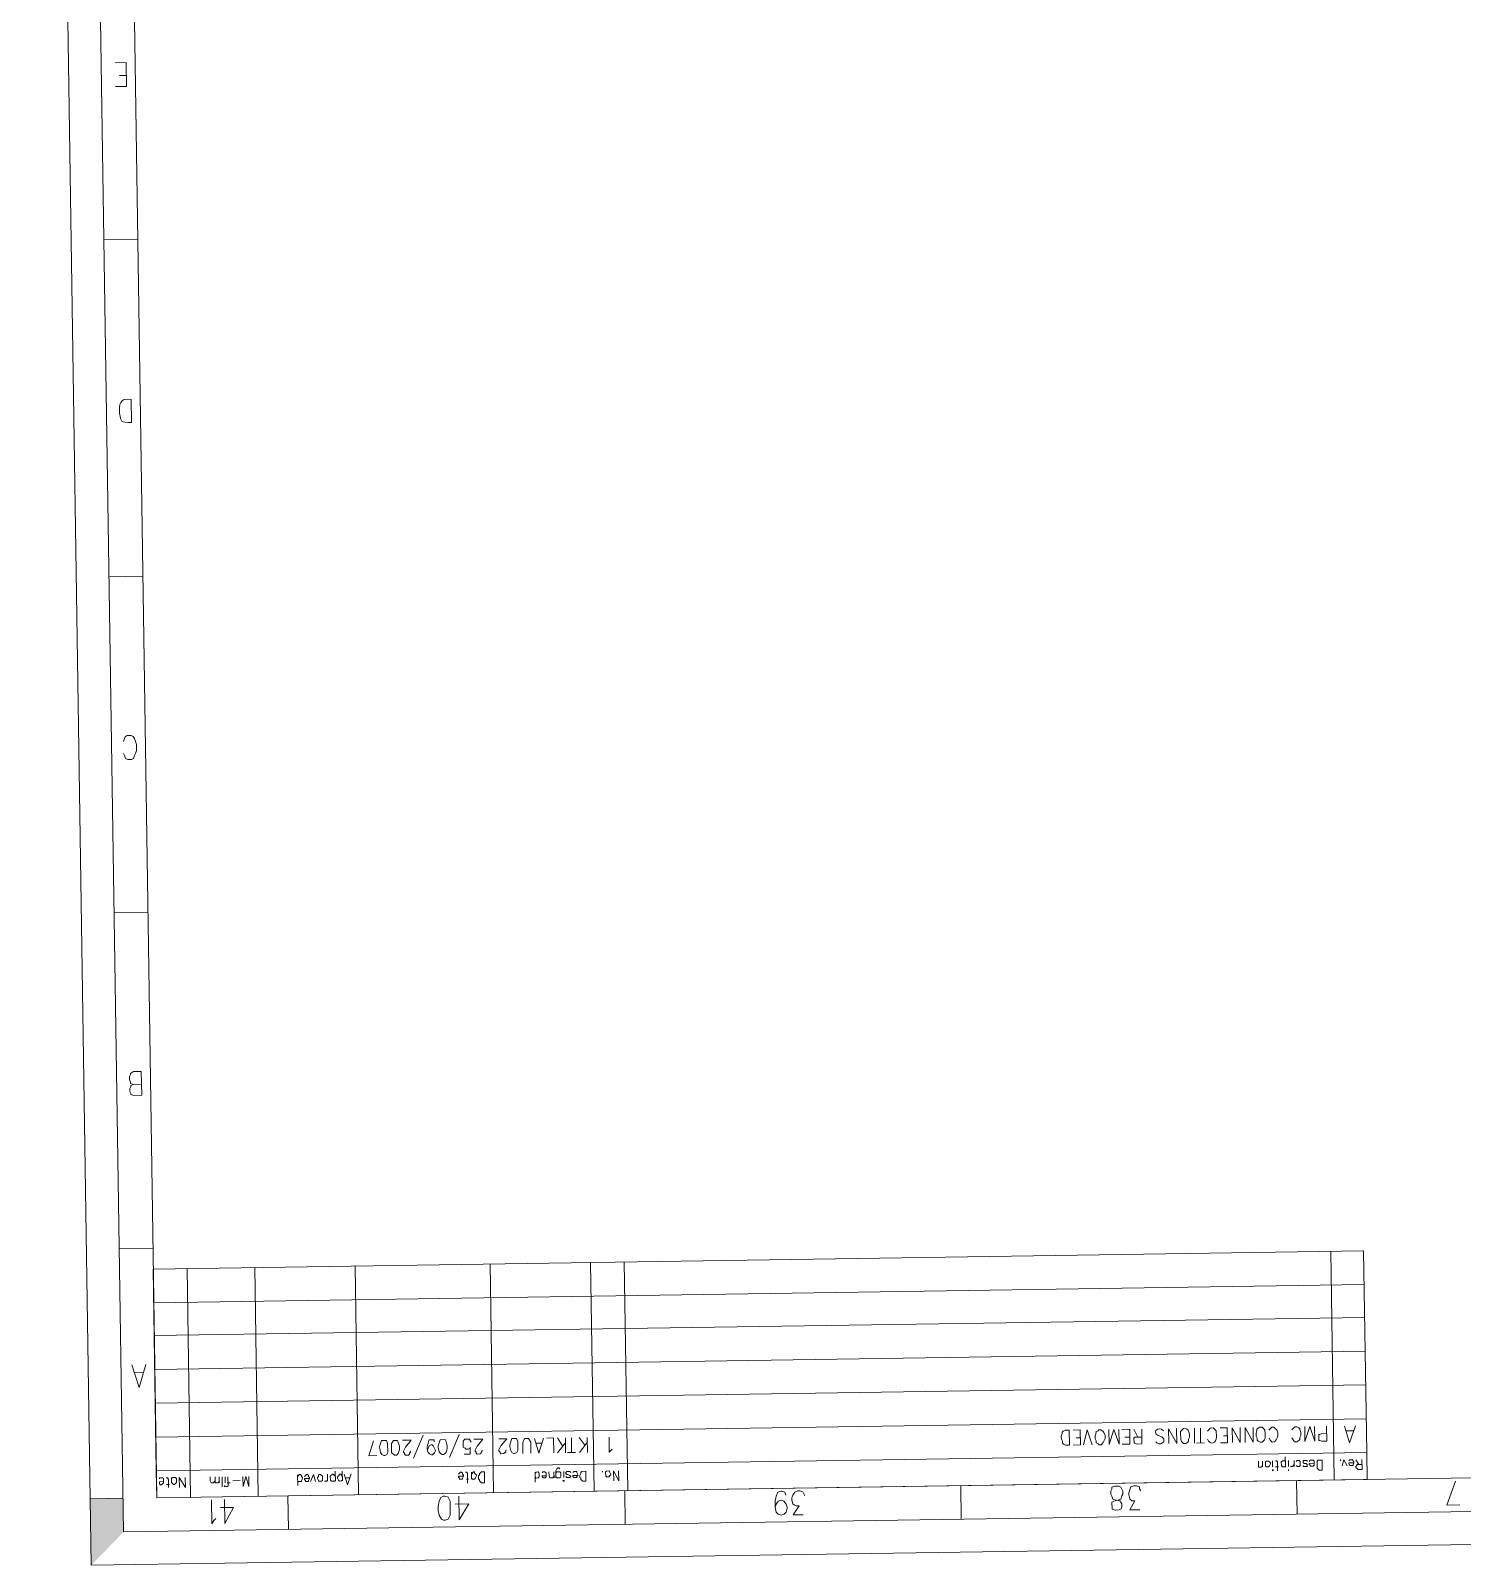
# Model space of a CAD drawing. Header units: millimetres. Extents: x -48 to 5523, y -114 to 5147.
# Drawn here: x -47.649 to -46.449, y -114.431 to -113.145 of the extents above; entities that cross this region are included whole.
import ezdxf

# ---------------------------------------------------------------- set-up
doc = ezdxf.new("R2010")
doc.units = ezdxf.units.MM
doc.layers.add('PDF_Geometry', color=7, linetype='Continuous')
doc.layers.add('PDF_Solid Fills', color=7, linetype='Continuous')

msp = doc.modelspace()

# ---------------------------------------------------------------- linework, layer by layer
at = {"layer": 'PDF_Geometry', "lineweight": 13}
for points in [[(-47.5984, -114.4313), (-47.6491, -111.0825), (-36.2071, -110.9093), (-36.1564, -114.258)], [(-47.5713, -114.4034), (-47.6212, -111.1096), (-36.2909, -110.938), (-36.241, -114.2318)], [(-47.5434, -114.3747), (-47.5925, -111.1375), (-36.3188, -110.9668), (-36.2697, -114.2039)], [(-47.5438, -114.3522), (-47.5463, -114.183), (-46.5315, -114.1676), (-46.5289, -114.3368)], [(-47.3523, -114.3393), (-47.3506, -114.3384), (-47.3498, -114.3367), (-47.3499, -114.3292), (-47.3508, -114.3267), (-47.355, -114.3268), (-47.3566, -114.3318), (-47.3565, -114.3335), (-47.3557, -114.3368), (-47.3548, -114.3385), (-47.3531, -114.3393)], [(-47.2431, -114.3376), (-47.2415, -114.3367), (-47.2407, -114.3351), (-47.2408, -114.3276), (-47.2417, -114.3251), (-47.2458, -114.3251), (-47.2474, -114.3302), (-47.2474, -114.3318), (-47.2465, -114.3352), (-47.2456, -114.3368), (-47.244, -114.3376)], [(-46.7784, -114.3181), (-46.7782, -114.3306), (-46.7815, -114.3306), (-46.7832, -114.3298), (-46.784, -114.329), (-46.7841, -114.3273), (-46.7849, -114.3257), (-46.785, -114.3232), (-46.7842, -114.3207), (-46.7842, -114.3198), (-46.7834, -114.319), (-46.7817, -114.3181)], [(-46.7515, -114.3302), (-46.7499, -114.3285), (-46.7483, -114.3251), (-46.7483, -114.3226), (-46.7492, -114.3201), (-46.75, -114.3193), (-46.7517, -114.3177), (-46.7534, -114.3177), (-46.7542, -114.3185), (-46.7559, -114.3194), (-46.7558, -114.3202), (-46.7566, -114.3227), (-46.7566, -114.3252), (-46.7557, -114.3269), (-46.7557, -114.3286), (-46.754, -114.3294), (-46.7532, -114.3302)], [(-46.5289, -114.3368), (-46.5286, -114.3593), (-47.5434, -114.3747), (-47.5438, -114.3522)], [(-47.2687, -114.353), (-47.2686, -114.3622), (-47.2711, -114.3622), (-47.2719, -114.3614), (-47.2728, -114.3606), (-47.2728, -114.3597), (-47.2736, -114.3589), (-47.2737, -114.3564), (-47.2729, -114.3556), (-47.2729, -114.3547), (-47.2712, -114.353)], [(-47.1837, -114.3525), (-47.1836, -114.3609), (-47.1861, -114.3609), (-47.1869, -114.3601), (-47.1878, -114.3593), (-47.1878, -114.3584), (-47.1887, -114.3576), (-47.1887, -114.356), (-47.1879, -114.3543), (-47.1879, -114.3534), (-47.1871, -114.3526)], [(-47.1645, -114.3573), (-47.1637, -114.3572), (-47.1637, -114.3564), (-47.1628, -114.3556), (-47.1629, -114.3547), (-47.1637, -114.3531), (-47.1637, -114.3522), (-47.1662, -114.3523), (-47.1671, -114.3531), (-47.167, -114.3565), (-47.1662, -114.3573)], [(-46.6112, -114.3489), (-46.6104, -114.348), (-46.6096, -114.3463), (-46.6096, -114.3455), (-46.6105, -114.3447), (-46.6113, -114.3439), (-46.613, -114.3439), (-46.6138, -114.3447), (-46.6137, -114.3481), (-46.6129, -114.3489)], [(-46.607, -114.3513), (-46.6078, -114.3513), (-46.6078, -114.3522)], [(-46.5663, -114.3432), (-46.5662, -114.3515), (-46.5687, -114.3516), (-46.5704, -114.3499), (-46.5705, -114.3441), (-46.5696, -114.3432)], [(-47.5286, -114.3636), (-47.527, -114.3619), (-47.527, -114.3586), (-47.5279, -114.3578), (-47.5304, -114.3578), (-47.5312, -114.3586), (-47.5311, -114.362), (-47.5294, -114.3636)], [(-47.4861, -114.3646), (-47.4869, -114.3646), (-47.4861, -114.3655)], [(-47.4061, -114.3609), (-47.4053, -114.3609), (-47.4045, -114.3601), (-47.4045, -114.3567), (-47.4062, -114.3551), (-47.4071, -114.3551), (-47.4079, -114.3559), (-47.4079, -114.3568), (-47.4087, -114.3576), (-47.4087, -114.3585), (-47.4078, -114.3601), (-47.4078, -114.3609)], [(-47.2019, -114.3603), (-47.2028, -114.3603), (-47.2019, -114.3612)], [(-46.7365, -114.3849), (-46.7349, -114.3841), (-46.7341, -114.3824), (-46.7341, -114.3799), (-46.735, -114.3783), (-46.7358, -114.3774), (-46.7391, -114.3766), (-46.7417, -114.3759), (-46.7425, -114.3734), (-46.7434, -114.3717), (-46.7434, -114.3692), (-46.7426, -114.3675), (-46.7426, -114.3659), (-46.7402, -114.365), (-46.7368, -114.3649), (-46.7351, -114.3658), (-46.7334, -114.3691), (-46.7334, -114.3716), (-46.7342, -114.3732), (-46.735, -114.3758), (-46.7375, -114.3766), (-46.7408, -114.3775), (-46.7425, -114.3784), (-46.7424, -114.3842), (-46.7399, -114.385)], [(-47.3015, -114.3935), (-47.299, -114.3926), (-47.2974, -114.3893), (-47.2975, -114.3776), (-47.2992, -114.3743), (-47.3018, -114.3735), (-47.3034, -114.3735), (-47.3051, -114.3744), (-47.3067, -114.3777), (-47.3075, -114.3819), (-47.3074, -114.3853), (-47.3065, -114.3894), (-47.3048, -114.3927), (-47.3031, -114.3935)]]:
    msp.add_lwpolyline(points, close=True, dxfattribs=at)
for points in [[(-47.5783, -113.1717), (-47.5692, -113.1716), (-47.5689, -113.1916), (-47.578, -113.1917)], [(-47.569, -113.1824), (-47.5748, -113.1825)], [(-47.5877, -113.3202), (-47.5594, -113.3198)], [(-47.5649, -113.454), (-47.5646, -113.4732)], [(-47.5835, -113.6027), (-47.5551, -113.6022)], [(-47.5712, -113.7508), (-47.5704, -113.7525), (-47.5695, -113.755), (-47.5678, -113.7558), (-47.5645, -113.7557), (-47.5628, -113.7549), (-47.562, -113.7524), (-47.5612, -113.7507), (-47.5604, -113.7482), (-47.5605, -113.7432), (-47.5622, -113.7382), (-47.5631, -113.7366), (-47.5648, -113.7357), (-47.5681, -113.7358), (-47.5698, -113.7367), (-47.5706, -113.7383), (-47.5714, -113.7408)], [(-47.5792, -113.8843), (-47.5509, -113.8839)], [(-47.5629, -114.0282), (-47.5654, -114.0275), (-47.5654, -114.0266), (-47.5662, -114.0241), (-47.5663, -114.0216), (-47.5655, -114.02), (-47.5655, -114.0191), (-47.563, -114.0174), (-47.5564, -114.0173), (-47.556, -114.0373), (-47.5627, -114.0374), (-47.5652, -114.0366), (-47.5652, -114.0358), (-47.5661, -114.0341), (-47.5661, -114.0316), (-47.5653, -114.03), (-47.5653, -114.0291), (-47.5629, -114.0282), (-47.5562, -114.0281)], [(-47.5749, -114.1659), (-47.5466, -114.1655)], [(-46.5561, -114.3597), (-46.559, -114.1681)], [(-47.5151, -114.3742), (-47.518, -114.1826)], [(-47.4584, -114.3734), (-47.4613, -114.1817)], [(-47.3743, -114.3721), (-47.3772, -114.1805)], [(-47.261, -114.3704), (-47.2639, -114.1787)], [(-47.1768, -114.3691), (-47.1797, -114.1775)], [(-47.1485, -114.3687), (-47.1514, -114.177)], [(-46.531, -114.196), (-47.5459, -114.2113)], [(-46.5306, -114.2235), (-47.5455, -114.2388)], [(-47.5526, -114.2631), (-47.5582, -114.2824), (-47.5643, -114.2633)], [(-46.5302, -114.2518), (-47.5451, -114.2672)], [(-47.5542, -114.2698), (-47.5617, -114.2699)], [(-46.5298, -114.2801), (-47.5446, -114.2955)], [(-46.5293, -114.3085), (-47.5442, -114.3238)], [(-46.5384, -114.3144), (-46.5432, -114.3287), (-46.5476, -114.3146)], [(-47.359, -114.3394), (-47.3656, -114.3395), (-47.3616, -114.3269)], [(-47.3416, -114.3266), (-47.345, -114.3266), (-47.3466, -114.3292), (-47.3465, -114.3367), (-47.344, -114.3391), (-47.3423, -114.3391)], [(-47.3307, -114.3356), (-47.3307, -114.3364), (-47.3315, -114.3373), (-47.3315, -114.3381), (-47.3323, -114.339), (-47.3348, -114.339), (-47.3356, -114.3382), (-47.3356, -114.3373), (-47.3365, -114.3365), (-47.3365, -114.3357), (-47.3349, -114.3323), (-47.33, -114.3264), (-47.3375, -114.3265)], [(-47.3281, -114.3414), (-47.32, -114.3221)], [(-47.315, -114.3262), (-47.3108, -114.3261), (-47.3108, -114.3278)], [(-47.3016, -114.326), (-47.3058, -114.3261), (-47.3074, -114.3311), (-47.3074, -114.3327), (-47.3065, -114.3361), (-47.3056, -114.3377), (-47.304, -114.3385), (-47.3031, -114.3385)], [(-47.2981, -114.3409), (-47.29, -114.3216)], [(-47.2856, -114.3383), (-47.2806, -114.3382), (-47.2807, -114.3323), (-47.2807, -114.3332), (-47.2824, -114.334), (-47.284, -114.3341), (-47.2849, -114.3332), (-47.2865, -114.3324), (-47.2866, -114.3274), (-47.285, -114.3257), (-47.2808, -114.3257), (-47.2808, -114.3265), (-47.2799, -114.3282)], [(-47.2707, -114.3347), (-47.2707, -114.3355), (-47.2715, -114.3364), (-47.2715, -114.3372), (-47.2723, -114.338), (-47.2748, -114.3381), (-47.2756, -114.3373), (-47.2757, -114.3364), (-47.2765, -114.3356), (-47.2765, -114.3348), (-47.2749, -114.3314), (-47.27, -114.3255), (-47.2775, -114.3256)], [(-47.2507, -114.3344), (-47.2507, -114.3361), (-47.2523, -114.3377), (-47.2548, -114.3378), (-47.2556, -114.337), (-47.2557, -114.3361), (-47.2565, -114.3353), (-47.2565, -114.3345), (-47.2549, -114.3311), (-47.25, -114.3252), (-47.2567, -114.3253)], [(-47.2298, -114.3374), (-47.2299, -114.3282), (-47.2317, -114.3249), (-47.235, -114.325), (-47.2366, -114.3283), (-47.2365, -114.3375)], [(-47.2192, -114.3247), (-47.2231, -114.3373), (-47.2267, -114.3249)], [(-47.2106, -114.3371), (-47.2108, -114.3246), (-47.2167, -114.3247)], [(-47.2032, -114.3312), (-47.2075, -114.3246)], [(-47.2008, -114.3245), (-47.2006, -114.337)], [(-47.1956, -114.3369), (-47.1958, -114.3244)], [(-47.1841, -114.3309), (-47.1892, -114.3243)], [(-47.1825, -114.3242), (-47.1823, -114.3367)], [(-47.1615, -114.3339), (-47.164, -114.3364), (-47.1642, -114.3239)], [(-46.775, -114.318), (-46.7692, -114.3179), (-46.769, -114.3304), (-46.7749, -114.3305)], [(-46.7691, -114.3246), (-46.7724, -114.3246)], [(-46.759, -114.3303), (-46.7634, -114.3178), (-46.7665, -114.3304)], [(-46.7367, -114.3174), (-46.7365, -114.3299), (-46.7409, -114.3175), (-46.7449, -114.3301), (-46.745, -114.3176)], [(-46.7342, -114.3174), (-46.7275, -114.3173), (-46.7274, -114.3298), (-46.734, -114.3299)], [(-46.7274, -114.324), (-46.7316, -114.324)], [(-46.7208, -114.3239), (-46.7242, -114.3172)], [(-46.7175, -114.3171), (-46.7174, -114.3296), (-46.7215, -114.3297), (-46.7232, -114.3289), (-46.724, -114.3289), (-46.7241, -114.3247), (-46.7233, -114.3239), (-46.7174, -114.3238)], [(-46.7057, -114.3278), (-46.7049, -114.3286), (-46.7032, -114.3294), (-46.7015, -114.3294), (-46.6999, -114.3285), (-46.6991, -114.3277), (-46.6991, -114.3252), (-46.7008, -114.3236)], [(-46.6884, -114.3167), (-46.6882, -114.3292), (-46.695, -114.3168), (-46.6949, -114.3293)], [(-46.6826, -114.3166), (-46.685, -114.3192), (-46.6849, -114.3258), (-46.6841, -114.3275), (-46.6824, -114.3291), (-46.6807, -114.3291), (-46.679, -114.3282), (-46.6782, -114.3274), (-46.6782, -114.3257), (-46.6774, -114.324), (-46.6775, -114.3215)], [(-46.6734, -114.3165), (-46.6732, -114.329)], [(-46.6682, -114.3289), (-46.6684, -114.3164)], [(-46.6549, -114.3237), (-46.655, -114.3187), (-46.6559, -114.3179), (-46.6576, -114.3162), (-46.6601, -114.3163), (-46.6617, -114.318), (-46.6625, -114.3188)], [(-46.6517, -114.3161), (-46.6459, -114.3161), (-46.6457, -114.3286), (-46.6515, -114.3286)], [(-46.6458, -114.3227), (-46.6491, -114.3228)], [(-46.6351, -114.3159), (-46.6349, -114.3284), (-46.6417, -114.316), (-46.6415, -114.3285)], [(-46.6242, -114.3157), (-46.624, -114.3282), (-46.6309, -114.3158), (-46.6307, -114.3283)], [(-46.6141, -114.3206), (-46.6142, -114.3181), (-46.615, -114.3173), (-46.6167, -114.3156), (-46.6184, -114.3156), (-46.62, -114.3165), (-46.6209, -114.3173), (-46.6209, -114.3182), (-46.6216, -114.3207), (-46.6216, -114.3232), (-46.6208, -114.3248), (-46.6207, -114.3265), (-46.6199, -114.3273), (-46.6182, -114.3281), (-46.6165, -114.3281)], [(-46.6033, -114.3229), (-46.6033, -114.3204), (-46.6042, -114.3179), (-46.605, -114.3171), (-46.6067, -114.3155), (-46.6084, -114.3155), (-46.61, -114.3172), (-46.6109, -114.318)], [(-46.5916, -114.3244), (-46.5907, -114.3261), (-46.5899, -114.3269), (-46.589, -114.3277), (-46.5874, -114.3277), (-46.5857, -114.3268), (-46.5849, -114.326), (-46.5849, -114.3243), (-46.5841, -114.3226), (-46.5842, -114.3201), (-46.585, -114.3176), (-46.585, -114.3168), (-46.5859, -114.316), (-46.5876, -114.3152), (-46.5892, -114.3152), (-46.59, -114.316), (-46.5909, -114.3169), (-46.5917, -114.3177)], [(-46.5726, -114.315), (-46.5724, -114.3274), (-46.5767, -114.315), (-46.5807, -114.3276), (-46.5809, -114.3151)], [(-46.5626, -114.3148), (-46.5624, -114.3273), (-46.5665, -114.3274), (-46.5682, -114.3266), (-46.5691, -114.3266), (-46.5691, -114.3216), (-46.5683, -114.3216), (-46.5666, -114.3207), (-46.5625, -114.3206)], [(-46.54, -114.3186), (-46.5458, -114.3187)], [(-47.3165, -114.3346), (-47.3149, -114.3312), (-47.3132, -114.3303), (-47.3124, -114.3303), (-47.3116, -114.3311), (-47.3099, -114.3345), (-47.3098, -114.3353), (-47.3106, -114.337), (-47.3123, -114.3387), (-47.3131, -114.3387), (-47.3148, -114.3379)], [(-47.2208, -114.3289), (-47.2258, -114.329)], [(-47.2073, -114.3371), (-47.2008, -114.3286)], [(-47.1923, -114.3368), (-47.199, -114.3369)], [(-47.189, -114.3368), (-47.1824, -114.3284)], [(-46.6649, -114.3288), (-46.6715, -114.329)], [(-46.5972, -114.3403), (-46.5971, -114.3487), (-46.5971, -114.3478)], [(-47.3936, -114.3607), (-47.3938, -114.3524)], [(-47.3878, -114.3606), (-47.3879, -114.3523)], [(-47.2862, -114.3566), (-47.2903, -114.3567), (-47.2903, -114.3575), (-47.2895, -114.3583), (-47.2895, -114.3591), (-47.287, -114.3591), (-47.287, -114.3583), (-47.2862, -114.3566), (-47.2862, -114.3558), (-47.287, -114.3549), (-47.2871, -114.3541), (-47.2879, -114.3533), (-47.2887, -114.3533), (-47.2904, -114.355)], [(-47.2828, -114.3624), (-47.2829, -114.354), (-47.2837, -114.3532), (-47.2846, -114.3532)], [(-47.2795, -114.359), (-47.2796, -114.3532)], [(-47.2795, -114.3582), (-47.2786, -114.359), (-47.277, -114.359), (-47.2762, -114.3581), (-47.2753, -114.3564), (-47.2754, -114.3556), (-47.2762, -114.3548), (-47.2771, -114.354), (-47.2771, -114.3531), (-47.2779, -114.3531), (-47.2795, -114.3548)], [(-47.2262, -114.3574), (-47.2253, -114.3582), (-47.2237, -114.3581), (-47.2228, -114.3573), (-47.2229, -114.354), (-47.2237, -114.3531), (-47.2254, -114.3532), (-47.2262, -114.354)], [(-47.2261, -114.3615), (-47.2262, -114.3532)], [(-47.217, -114.3564), (-47.2203, -114.3564), (-47.2203, -114.3573), (-47.2195, -114.3581), (-47.2178, -114.3581), (-47.217, -114.3572), (-47.217, -114.3539), (-47.2179, -114.3531), (-47.2196, -114.3531), (-47.2204, -114.3539)], [(-47.2103, -114.3563), (-47.2112, -114.358), (-47.2137, -114.358), (-47.2145, -114.3563), (-47.2146, -114.353)], [(-47.2104, -114.3529), (-47.2103, -114.3579)], [(-47.2087, -114.3579), (-47.2087, -114.3521), (-47.2079, -114.3504), (-47.2071, -114.3496), (-47.2063, -114.3496), (-47.2054, -114.3504)], [(-47.2087, -114.3571), (-47.2078, -114.3579), (-47.2053, -114.3579), (-47.2045, -114.357), (-47.2045, -114.3537), (-47.2054, -114.3529), (-47.2079, -114.3529), (-47.2087, -114.3538)], [(-47.202, -114.3578), (-47.2021, -114.3528)], [(-47.2003, -114.357), (-47.1995, -114.3578), (-47.197, -114.3577), (-47.1962, -114.3569), (-47.197, -114.3561), (-47.1987, -114.3553), (-47.1995, -114.3553), (-47.2004, -114.3545), (-47.2004, -114.3536), (-47.1996, -114.3528), (-47.1971, -114.3527), (-47.1962, -114.3536)], [(-47.1903, -114.356), (-47.1945, -114.356), (-47.1945, -114.3569), (-47.1937, -114.3577), (-47.1912, -114.3577), (-47.1912, -114.3568), (-47.1903, -114.356), (-47.1904, -114.3551), (-47.1912, -114.3535), (-47.1912, -114.3527), (-47.1937, -114.3527), (-47.1946, -114.3535)], [(-47.1696, -114.3532), (-47.1696, -114.3523)], [(-47.1562, -114.3521), (-47.1561, -114.3605), (-47.1604, -114.3522), (-47.1603, -114.3605)], [(-46.6162, -114.3473), (-46.6171, -114.349), (-46.6196, -114.349), (-46.6196, -114.344)], [(-46.6163, -114.3439), (-46.6162, -114.3489)], [(-46.6079, -114.3488), (-46.608, -114.3438)], [(-46.6037, -114.3521), (-46.6038, -114.3446), (-46.6046, -114.3438), (-46.6055, -114.3438)], [(-46.6029, -114.3487), (-46.6054, -114.3488)], [(-46.5971, -114.3487), (-46.5996, -114.3487), (-46.6004, -114.3479), (-46.6005, -114.3445), (-46.5996, -114.3437), (-46.5971, -114.3437), (-46.5971, -114.3445)], [(-46.5946, -114.3486), (-46.5946, -114.3436)], [(-46.5945, -114.3511), (-46.5945, -114.352), (-46.5945, -114.3511)], [(-46.5896, -114.346), (-46.5904, -114.3477), (-46.5912, -114.3486), (-46.5929, -114.3486)], [(-46.5896, -114.3435), (-46.5896, -114.3485)], [(-46.5879, -114.3477), (-46.5871, -114.3485), (-46.5854, -114.3485), (-46.5846, -114.3476), (-46.5846, -114.3443), (-46.5855, -114.3435), (-46.5871, -114.3435), (-46.588, -114.3444)], [(-46.5821, -114.3476), (-46.5821, -114.3484), (-46.5787, -114.3484), (-46.5787, -114.3467), (-46.5796, -114.3459), (-46.5813, -114.3459), (-46.5821, -114.3451), (-46.5821, -114.3434), (-46.5788, -114.3434), (-46.5788, -114.3442)], [(-46.5729, -114.3458), (-46.5771, -114.3459), (-46.5771, -114.3467), (-46.5762, -114.3475), (-46.5762, -114.3483), (-46.5737, -114.3483), (-46.5729, -114.3475), (-46.573, -114.3441), (-46.5738, -114.3433), (-46.5763, -114.3433), (-46.5771, -114.3442)], [(-46.5513, -114.3438), (-46.5505, -114.343), (-46.5513, -114.343)], [(-46.5454, -114.3479), (-46.548, -114.3429), (-46.5496, -114.3479)], [(-46.5396, -114.3453), (-46.5438, -114.3454), (-46.5437, -114.347), (-46.5429, -114.3478), (-46.5404, -114.3478), (-46.5404, -114.347), (-46.5396, -114.3453), (-46.5396, -114.3445), (-46.5405, -114.3436), (-46.5405, -114.3428), (-46.543, -114.3428), (-46.5438, -114.3437)], [(-46.5354, -114.3469), (-46.538, -114.3428)], [(-46.533, -114.3427), (-46.5328, -114.351), (-46.5362, -114.3511), (-46.537, -114.3502), (-46.5379, -114.3494), (-46.5379, -114.3486), (-46.5371, -114.3477), (-46.5371, -114.3469), (-46.5329, -114.3469)], [(-47.5378, -114.3612), (-47.5411, -114.3613), (-47.5411, -114.363), (-47.5403, -114.3638), (-47.5394, -114.3638), (-47.5378, -114.3621), (-47.5378, -114.3587), (-47.5387, -114.3579), (-47.5412, -114.358), (-47.5412, -114.3588)], [(-47.5336, -114.3662), (-47.5337, -114.3595), (-47.5345, -114.3579), (-47.5354, -114.3579)], [(-47.5328, -114.3637), (-47.5353, -114.3637)], [(-47.5195, -114.3576), (-47.5194, -114.366), (-47.5245, -114.3577), (-47.5244, -114.366)], [(-47.4945, -114.3606), (-47.4961, -114.3623), (-47.4978, -114.3623), (-47.4986, -114.3606), (-47.4987, -114.3573)], [(-47.4911, -114.3605), (-47.492, -114.3622), (-47.4945, -114.3623), (-47.4945, -114.3573)], [(-47.4912, -114.3572), (-47.4911, -114.3622)], [(-47.4887, -114.3572), (-47.4886, -114.3655)], [(-47.4861, -114.3621), (-47.4862, -114.3571)], [(-47.4852, -114.3654), (-47.4844, -114.3654), (-47.4836, -114.3646), (-47.4837, -114.3571)], [(-47.482, -114.3621), (-47.4845, -114.3621)], [(-47.4736, -114.3603), (-47.4795, -114.3604)], [(-47.4662, -114.3568), (-47.4661, -114.3652), (-47.4687, -114.3569), (-47.4711, -114.3652), (-47.4712, -114.3569)], [(-47.4253, -114.3604), (-47.4245, -114.3612), (-47.422, -114.3612), (-47.422, -114.3603), (-47.4212, -114.3586), (-47.4212, -114.3578), (-47.422, -114.357), (-47.422, -114.3562), (-47.4229, -114.3553), (-47.4237, -114.3553), (-47.4254, -114.357)], [(-47.4252, -114.3645), (-47.4254, -114.3554)], [(-47.4153, -114.3586), (-47.4195, -114.3586), (-47.4195, -114.3594), (-47.4186, -114.3603), (-47.4186, -114.3611), (-47.4161, -114.3611), (-47.4161, -114.3602), (-47.4153, -114.3586), (-47.4153, -114.3577), (-47.4162, -114.3569), (-47.4162, -114.3561), (-47.417, -114.3552), (-47.4179, -114.3553), (-47.4195, -114.3569)], [(-47.4103, -114.361), (-47.4121, -114.3552), (-47.4145, -114.361)], [(-47.4003, -114.3583), (-47.4003, -114.36), (-47.4011, -114.3608), (-47.4028, -114.3609)], [(-47.4004, -114.355), (-47.4003, -114.3608)], [(-47.3936, -114.3599), (-47.3945, -114.3607), (-47.397, -114.3608), (-47.3978, -114.36), (-47.3979, -114.3566), (-47.3962, -114.3549), (-47.3954, -114.3549), (-47.3937, -114.3566)], [(-47.3878, -114.3598), (-47.3886, -114.3606), (-47.3903, -114.3607), (-47.3911, -114.3599), (-47.392, -114.3582), (-47.392, -114.3574), (-47.3912, -114.3565), (-47.3904, -114.3557), (-47.3904, -114.3548), (-47.3887, -114.3548), (-47.3887, -114.3556), (-47.3879, -114.3565)], [(-47.3804, -114.3547), (-47.3836, -114.3639), (-47.3862, -114.3548)], [(-47.382, -114.358), (-47.3845, -114.3581)], [(-47.282, -114.359), (-47.2836, -114.3591)], [(-46.8689, -114.3928), (-46.8693, -114.3645)], [(-46.719, -114.3847), (-46.7274, -114.3848), (-46.7233, -114.3772), (-46.7258, -114.3773), (-46.7275, -114.3756), (-46.7284, -114.3723), (-46.7284, -114.3706), (-46.7268, -114.3656), (-46.7243, -114.3648), (-46.7218, -114.3647), (-46.7193, -114.3655), (-46.7193, -114.3672), (-46.7184, -114.3688)], [(-46.5873, -114.3885), (-46.5877, -114.3602)], [(-46.4507, -114.3806), (-46.4616, -114.3808), (-46.4544, -114.3607)], [(-47.5993, -114.3755), (-47.5718, -114.3751)], [(-47.494, -114.3922), (-47.4956, -114.3939), (-47.4973, -114.3965), (-47.4976, -114.3765)], [(-47.4867, -114.3763), (-47.4864, -114.3963), (-47.4791, -114.3829), (-47.49, -114.383)], [(-47.433, -114.4013), (-47.4334, -114.373)], [(-47.2901, -114.3733), (-47.2898, -114.3933), (-47.2817, -114.3799), (-47.2933, -114.38)], [(-47.1506, -114.397), (-47.151, -114.3687)], [(-47.0249, -114.3826), (-47.0241, -114.3801), (-47.0225, -114.3776), (-47.02, -114.3767), (-47.0175, -114.3775), (-47.0158, -114.38), (-47.0149, -114.3825), (-47.0149, -114.3833), (-47.0157, -114.3867), (-47.0173, -114.3884), (-47.0198, -114.3892), (-47.0223, -114.3884), (-47.024, -114.3868), (-47.0249, -114.3826), (-47.025, -114.3776), (-47.0242, -114.3735), (-47.0226, -114.3701), (-47.0201, -114.3692), (-47.0193, -114.3692), (-47.0168, -114.37), (-47.0159, -114.3725)], [(-47.0015, -114.389), (-47.0098, -114.3891), (-47.0049, -114.3815), (-47.0074, -114.3815), (-47.0091, -114.3807), (-47.01, -114.3799), (-47.0108, -114.3766), (-47.0109, -114.3749), (-47.0101, -114.3724), (-47.0084, -114.3699), (-47.006, -114.369), (-47.0043, -114.369), (-47.0018, -114.3698), (-47.0001, -114.3731)]]:
    msp.add_lwpolyline(points, dxfattribs=at)
for points in [[(-47.5747, -113.4659), (-47.5748, -113.458), (-47.5749, -113.4526), (-47.5649, -113.454)], [(-47.5646, -113.4732), (-47.5742, -113.4736), (-47.5732, -113.4725), (-47.5747, -113.4659)], [(-46.7008, -114.3236), (-46.711, -114.3217), (-46.7039, -114.3133), (-46.6992, -114.3185)], [(-47.3423, -114.3391), (-47.3385, -114.3349), (-47.3397, -114.3312), (-47.3416, -114.3266)], [(-47.3148, -114.3379), (-47.3182, -114.3348), (-47.3162, -114.3298), (-47.315, -114.3262)], [(-47.3031, -114.3385), (-47.2985, -114.3368), (-47.2996, -114.3297), (-47.3016, -114.326)], [(-46.6775, -114.3215), (-46.6786, -114.3188), (-46.6778, -114.3163), (-46.6826, -114.3166)], [(-46.6624, -114.3255), (-46.6603, -114.3313), (-46.6546, -114.329), (-46.6549, -114.3237)], [(-46.6165, -114.3281), (-46.613, -114.3247), (-46.6143, -114.3252), (-46.6141, -114.3206)], [(-46.6108, -114.3247), (-46.6075, -114.3311), (-46.6053, -114.3275), (-46.6033, -114.3229)]]:
    msp.add_open_spline(points, degree=3, dxfattribs=at)
at = {"layer": 'PDF_Solid Fills', "lineweight": 13, "transparency": 33554559}
for points in [[(-47.5993, -114.3755), (-47.5718, -114.3751), (-47.5984, -114.4313)], [(-47.5718, -114.3751), (-47.5984, -114.4313), (-47.5993, -114.3755)], [(-47.5718, -114.3751), (-47.5713, -114.4034), (-47.5993, -114.3755)], [(-47.5713, -114.4034), (-47.5993, -114.3755), (-47.5718, -114.3751)], [(-47.5713, -114.4034), (-47.5984, -114.4313), (-47.5993, -114.3755)]]:
    msp.add_solid(points, dxfattribs=at)

doc.saveas('drawing.dxf')
